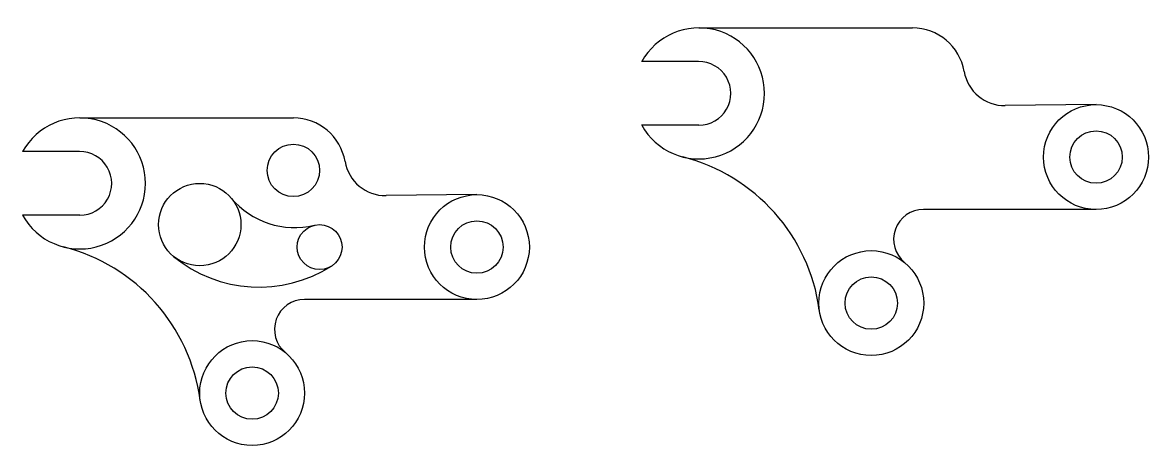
# Model space of a CAD drawing. Header units: millimetres. Extents: x 3186 to 3486, y 1243 to 1356.
import ezdxf

# ---------------------------------------------------------------- set-up
doc = ezdxf.new("R2010")
doc.units = ezdxf.units.MM

# ---------------------------------------------------------------- blocks, each defined once
blk = doc.blocks.new('*U5')
for p, q in [((-64, 34.5), (-7, 34.49)), ((-64.1, 25.5), (-79.3, 25.5)), ((42, 14), (17.75, 13.75)), ((-64, 8.5), (-79.3, 8.5)), ((42, -14), (-4.04, -14)), ((-32, -39), (-32.16, -39))]:
    blk.add_line(p, q)
for centre, radius in [((42, 0), 14), ((42, 0), 7), ((-18, -39), 14), ((-18, -39), 7)]:
    blk.add_circle(centre, radius)
for centre, radius, start, end in [((-64, 17), 17.5, 209.0593, 150.9429), ((-7, 20.49), 14, 9.8086, 89.9857), ((-64, 17), 8.5, 270, 90.6702), ((17.63, 24.74), 11, 189.8086, 270.6017), ((-80.43, -47.44), 49, 7.6969, 75.6938), ((-4.04, -22), 8, 90, 230.5994)]:
    blk.add_arc(centre, radius, start, end)

msp = doc.modelspace()

# ---------------------------------------------------------------- linework, layer by layer
for p, q in [((3201.08, 1330.33), (3258.08, 1330.32)), ((3200.98, 1321.33), (3185.78, 1321.33)), ((3307.08, 1309.83), (3282.83, 1309.58)), ((3201.08, 1304.33), (3185.78, 1304.33)), ((3307.08, 1281.83), (3261.04, 1281.83)), ((3233.08, 1256.83), (3232.91, 1256.83))]:
    msp.add_line(p, q)
for centre, radius in [((3258.08, 1316.32), 7), ((3233.08, 1301.83), 11), ((3307.08, 1295.83), 14), ((3265.08, 1295.83), 6), ((3307.08, 1295.83), 7), ((3247.08, 1256.83), 14), ((3247.08, 1256.83), 7)]:
    msp.add_circle(centre, radius)
for centre, radius, start, end in [((3201.08, 1312.83), 17.5, 209.0593, 150.9429), ((3258.08, 1316.32), 14, 9.8086, 89.9857), ((3201.08, 1312.83), 8.5, 270, 90.6702), ((3282.71, 1320.57), 11, 189.8086, 270.6017), ((3258.38, 1323.02), 22, 219.9428, 283.843), ((3184.64, 1248.39), 49, 7.6969, 75.6938), ((3248.96, 1321.13), 36, 230.5497, 302.4905), ((3261.04, 1273.83), 8, 90, 230.5994)]:
    msp.add_arc(centre, radius, start, end)

# ---------------------------------------------------------------- block references
msp.add_blockref('*U5', (3430.36, 1319.87))

doc.saveas('drawing.dxf')
